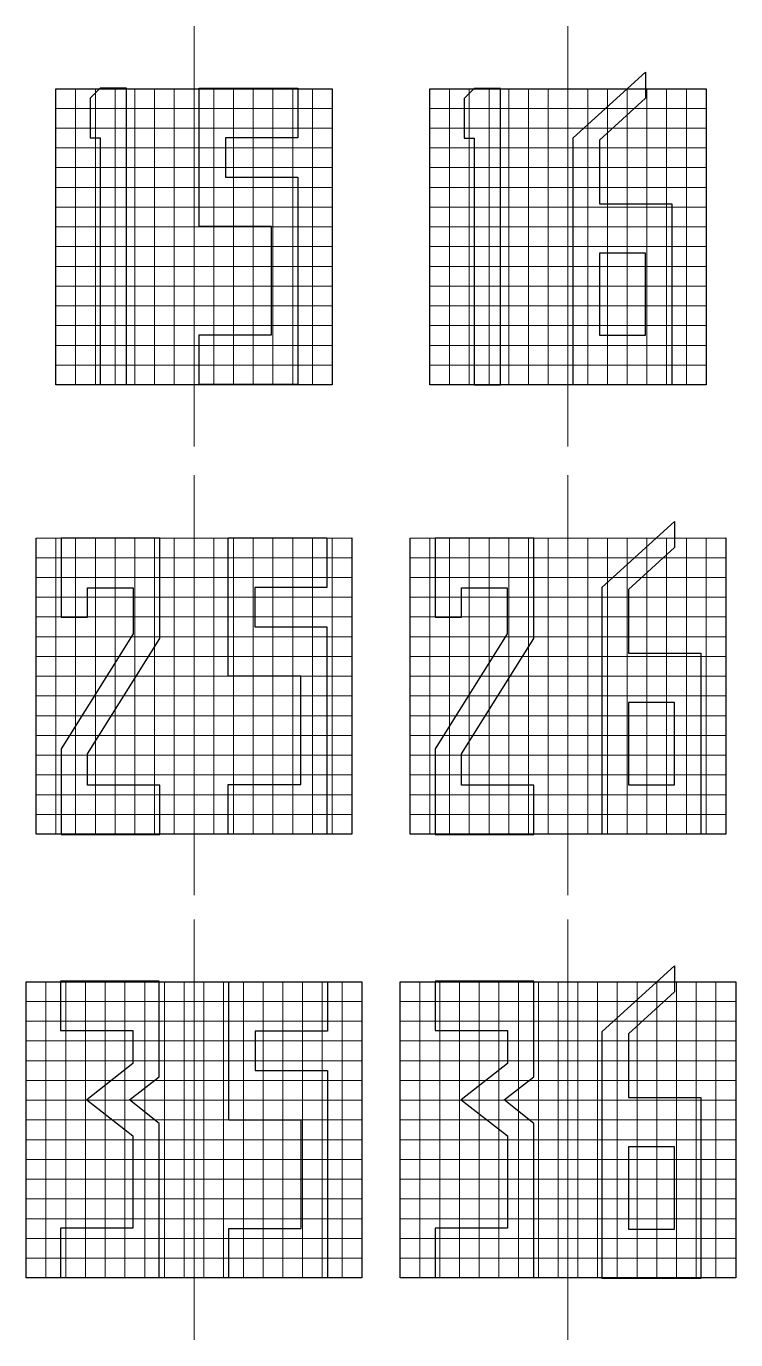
# Model space of a CAD drawing. Header units: millimetres. Extents: x -187 to 68, y -53 to 125.
# Drawn here: x -58.9 to -9.7, y -52.7 to 38.4 of the extents above; entities that cross this region are included whole.
import ezdxf
from ezdxf.lldxf.tags import DXFTag

# ---------------------------------------------------------------- set-up
doc = ezdxf.new("R2010")
doc.units = ezdxf.units.MM
doc.header["$MEASUREMENT"] = 0
doc.layers.add('ESQUEMA', color=7, linetype='Continuous')
tags = doc.linetypes.add('New Line15', pattern=[0.8, 0.5, -0.1, 0.1, -0.1]).pattern_tags.tags
tags[10:11] = [DXFTag(74, 4), DXFTag(75, 0), DXFTag(340, '0'), DXFTag(46, 1.0), DXFTag(50, 0.0), DXFTag(44, 0.0), DXFTag(45, 0.0)]
tags[8:9] = [DXFTag(74, 4), DXFTag(75, 0), DXFTag(340, '0'), DXFTag(46, 1.0), DXFTag(50, 0.0), DXFTag(44, 0.0), DXFTag(45, 0.0)]
tags[6:7] = [DXFTag(74, 4), DXFTag(75, 0), DXFTag(340, '0'), DXFTag(46, 1.0), DXFTag(50, 0.0), DXFTag(44, 0.0), DXFTag(45, 0.0)]
tags[4:5] = [DXFTag(74, 4), DXFTag(75, 0), DXFTag(340, '0'), DXFTag(46, 1.0), DXFTag(50, 0.0), DXFTag(44, 0.0), DXFTag(45, 0.0)]
tags = doc.linetypes.add('New Line16', pattern=[0.8, 0.5, -0.1, 0.1, -0.1]).pattern_tags.tags
tags[10:11] = [DXFTag(74, 4), DXFTag(75, 0), DXFTag(340, '0'), DXFTag(46, 1.0), DXFTag(50, 0.0), DXFTag(44, 0.0), DXFTag(45, 0.0)]
tags[8:9] = [DXFTag(74, 4), DXFTag(75, 0), DXFTag(340, '0'), DXFTag(46, 1.0), DXFTag(50, 0.0), DXFTag(44, 0.0), DXFTag(45, 0.0)]
tags[6:7] = [DXFTag(74, 4), DXFTag(75, 0), DXFTag(340, '0'), DXFTag(46, 1.0), DXFTag(50, 0.0), DXFTag(44, 0.0), DXFTag(45, 0.0)]
tags[4:5] = [DXFTag(74, 4), DXFTag(75, 0), DXFTag(340, '0'), DXFTag(46, 1.0), DXFTag(50, 0.0), DXFTag(44, 0.0), DXFTag(45, 0.0)]
tags = doc.linetypes.add('New Line25', pattern=[0.8, 0.5, -0.1, 0.1, -0.1]).pattern_tags.tags
tags[10:11] = [DXFTag(74, 4), DXFTag(75, 0), DXFTag(340, '0'), DXFTag(46, 1.0), DXFTag(50, 0.0), DXFTag(44, 0.0), DXFTag(45, 0.0)]
tags[8:9] = [DXFTag(74, 4), DXFTag(75, 0), DXFTag(340, '0'), DXFTag(46, 1.0), DXFTag(50, 0.0), DXFTag(44, 0.0), DXFTag(45, 0.0)]
tags[6:7] = [DXFTag(74, 4), DXFTag(75, 0), DXFTag(340, '0'), DXFTag(46, 1.0), DXFTag(50, 0.0), DXFTag(44, 0.0), DXFTag(45, 0.0)]
tags[4:5] = [DXFTag(74, 4), DXFTag(75, 0), DXFTag(340, '0'), DXFTag(46, 1.0), DXFTag(50, 0.0), DXFTag(44, 0.0), DXFTag(45, 0.0)]
tags = doc.linetypes.add('New Line26', pattern=[0.8, 0.5, -0.1, 0.1, -0.1]).pattern_tags.tags
tags[10:11] = [DXFTag(74, 4), DXFTag(75, 0), DXFTag(340, '0'), DXFTag(46, 1.0), DXFTag(50, 0.0), DXFTag(44, 0.0), DXFTag(45, 0.0)]
tags[8:9] = [DXFTag(74, 4), DXFTag(75, 0), DXFTag(340, '0'), DXFTag(46, 1.0), DXFTag(50, 0.0), DXFTag(44, 0.0), DXFTag(45, 0.0)]
tags[6:7] = [DXFTag(74, 4), DXFTag(75, 0), DXFTag(340, '0'), DXFTag(46, 1.0), DXFTag(50, 0.0), DXFTag(44, 0.0), DXFTag(45, 0.0)]
tags[4:5] = [DXFTag(74, 4), DXFTag(75, 0), DXFTag(340, '0'), DXFTag(46, 1.0), DXFTag(50, 0.0), DXFTag(44, 0.0), DXFTag(45, 0.0)]
tags = doc.linetypes.add('New Line34', pattern=[0.8, 0.5, -0.1, 0.1, -0.1]).pattern_tags.tags
tags[10:11] = [DXFTag(74, 4), DXFTag(75, 0), DXFTag(340, '0'), DXFTag(46, 1.0), DXFTag(50, 0.0), DXFTag(44, 0.0), DXFTag(45, 0.0)]
tags[8:9] = [DXFTag(74, 4), DXFTag(75, 0), DXFTag(340, '0'), DXFTag(46, 1.0), DXFTag(50, 0.0), DXFTag(44, 0.0), DXFTag(45, 0.0)]
tags[6:7] = [DXFTag(74, 4), DXFTag(75, 0), DXFTag(340, '0'), DXFTag(46, 1.0), DXFTag(50, 0.0), DXFTag(44, 0.0), DXFTag(45, 0.0)]
tags[4:5] = [DXFTag(74, 4), DXFTag(75, 0), DXFTag(340, '0'), DXFTag(46, 1.0), DXFTag(50, 0.0), DXFTag(44, 0.0), DXFTag(45, 0.0)]
tags = doc.linetypes.add('New Line35', pattern=[0.8, 0.5, -0.1, 0.1, -0.1]).pattern_tags.tags
tags[10:11] = [DXFTag(74, 4), DXFTag(75, 0), DXFTag(340, '0'), DXFTag(46, 1.0), DXFTag(50, 0.0), DXFTag(44, 0.0), DXFTag(45, 0.0)]
tags[8:9] = [DXFTag(74, 4), DXFTag(75, 0), DXFTag(340, '0'), DXFTag(46, 1.0), DXFTag(50, 0.0), DXFTag(44, 0.0), DXFTag(45, 0.0)]
tags[6:7] = [DXFTag(74, 4), DXFTag(75, 0), DXFTag(340, '0'), DXFTag(46, 1.0), DXFTag(50, 0.0), DXFTag(44, 0.0), DXFTag(45, 0.0)]
tags[4:5] = [DXFTag(74, 4), DXFTag(75, 0), DXFTag(340, '0'), DXFTag(46, 1.0), DXFTag(50, 0.0), DXFTag(44, 0.0), DXFTag(45, 0.0)]

msp = doc.modelspace()

# ---------------------------------------------------------------- linework, layer by layer
at = {"layer": 'ESQUEMA', "color": 250, "linetype": 'New Line15', "lineweight": 15}
msp.add_open_spline([(-47.3068, 38.3657), (-47.3068, 38.3657), (-47.3068, 9.2351), (-47.3068, 9.2351)], degree=3, dxfattribs=at)
at = {"layer": 'ESQUEMA', "color": 250, "linetype": 'New Line16', "lineweight": 15}
msp.add_open_spline([(-21.3666, 38.3657), (-21.3666, 38.3657), (-21.3666, 9.2351), (-21.3666, 9.2351)], degree=3, dxfattribs=at)
at = {"layer": 'ESQUEMA', "color": 250}
for points, knots in [([(-14.1694, 26.0639), (-14.1694, 26.0639), (-19.1891, 26.0643), (-19.1891, 26.0643), (-19.1891, 26.0643), (-19.1891, 26.0643), (-19.1891, 30.4694), (-19.1891, 30.4694), (-19.1891, 30.4694), (-19.1891, 30.4694), (-15.9954, 33.3802), (-15.9954, 33.3802), (-15.9954, 33.3802), (-15.9954, 33.3802), (-15.9954, 35.1938), (-15.9954, 35.1938), (-15.9954, 35.1938), (-15.9954, 35.1938), (-21.0154, 30.6289), (-21.0154, 30.6289), (-21.0154, 30.6289), (-21.0154, 30.6289), (-21.0154, 13.5128), (-21.0154, 13.5128), (-21.0154, 13.5128), (-21.0154, 13.5128), (-14.1687, 13.5128), (-14.1687, 13.5128), (-14.1687, 13.5128), (-14.1687, 13.5128), (-14.1694, 26.0639), (-14.1694, 26.0639)], [0, 0, 0, 0, 0.1111111, 0.1111111, 0.1111111, 0.1111111, 0.2222222, 0.2222222, 0.2222222, 0.2222222, 0.3333333, 0.3333333, 0.3333333, 0.3333333, 0.4444444, 0.4444444, 0.4444444, 0.4444444, 0.5555556, 0.5555556, 0.5555556, 0.5555556, 0.6666667, 0.6666667, 0.6666667, 0.6666667, 0.7777778, 0.7777778, 0.7777778, 0.7777778, 1, 1, 1, 1]), ([(-54.5053, 33.3882), (-54.5053, 33.3882), (-53.8202, 34.0729), (-53.8202, 34.0729), (-53.8202, 34.0729), (-53.8202, 34.0729), (-51.9946, 34.0719), (-51.9946, 34.0719), (-51.9946, 34.0719), (-51.9946, 34.0719), (-51.9946, 13.5325), (-51.9946, 13.5325), (-51.9946, 13.5325), (-51.9946, 13.5325), (-53.8202, 13.5325), (-53.8202, 13.5325), (-53.8202, 13.5325), (-53.8202, 13.5325), (-53.8202, 30.6358), (-53.8202, 30.6358), (-53.8202, 30.6358), (-53.8202, 30.6358), (-54.5053, 30.6358), (-54.5053, 30.6358), (-54.5053, 30.6358), (-54.5053, 30.6358), (-54.5053, 33.3882), (-54.5053, 33.3882)], [0, 0, 0, 0, 0.125, 0.125, 0.125, 0.125, 0.25, 0.25, 0.25, 0.25, 0.375, 0.375, 0.375, 0.375, 0.5, 0.5, 0.5, 0.5, 0.625, 0.625, 0.625, 0.625, 0.75, 0.75, 0.75, 0.75, 1, 1, 1, 1]), ([(-40.1083, 34.0731), (-40.1083, 34.0731), (-46.9554, 34.0731), (-46.9554, 34.0731), (-46.9554, 34.0731), (-46.9554, 34.0731), (-46.9554, 24.4814), (-46.9554, 24.4814), (-46.9554, 24.4814), (-46.9554, 24.4814), (-41.935, 24.4814), (-41.935, 24.4814), (-41.935, 24.4814), (-41.935, 24.4814), (-41.935, 16.9598), (-41.935, 16.9598), (-41.935, 16.9598), (-41.935, 16.9598), (-46.9554, 16.9598), (-46.9554, 16.9598), (-46.9554, 16.9598), (-46.9554, 16.9598), (-46.9554, 13.5333), (-46.9554, 13.5333), (-46.9554, 13.5333), (-46.9554, 13.5333), (-40.109, 13.5333), (-40.109, 13.5333), (-40.109, 13.5333), (-40.109, 13.5333), (-40.109, 27.9108), (-40.109, 27.9108), (-40.109, 27.9108), (-40.109, 27.9108), (-45.1252, 27.9108), (-45.1252, 27.9108), (-45.1252, 27.9108), (-45.1252, 27.9108), (-45.1252, 30.6402), (-45.1252, 30.6402), (-45.1252, 30.6402), (-45.1252, 30.6402), (-40.1083, 30.6402), (-40.1083, 30.6402), (-40.1083, 30.6402), (-40.1083, 30.6402), (-40.1083, 34.0731), (-40.1083, 34.0731)], [0, 0, 0, 0, 0.0769231, 0.0769231, 0.0769231, 0.0769231, 0.1538462, 0.1538462, 0.1538462, 0.1538462, 0.2307692, 0.2307692, 0.2307692, 0.2307692, 0.3076923, 0.3076923, 0.3076923, 0.3076923, 0.3846154, 0.3846154, 0.3846154, 0.3846154, 0.4615385, 0.4615385, 0.4615385, 0.4615385, 0.5384615, 0.5384615, 0.5384615, 0.5384615, 0.6153846, 0.6153846, 0.6153846, 0.6153846, 0.6923077, 0.6923077, 0.6923077, 0.6923077, 0.7692308, 0.7692308, 0.7692308, 0.7692308, 0.8461538, 0.8461538, 0.8461538, 0.8461538, 1, 1, 1, 1]), ([(-28.5638, 33.3651), (-28.5638, 33.3651), (-27.8798, 34.0495), (-27.8798, 34.0495), (-27.8798, 34.0495), (-27.8798, 34.0495), (-26.0538, 34.0488), (-26.0538, 34.0488), (-26.0538, 34.0488), (-26.0538, 34.0488), (-26.0538, 13.5094), (-26.0538, 13.5094), (-26.0538, 13.5094), (-26.0538, 13.5094), (-27.8798, 13.509), (-27.8798, 13.509), (-27.8798, 13.509), (-27.8798, 13.509), (-27.8798, 30.6124), (-27.8798, 30.6124), (-27.8798, 30.6124), (-27.8798, 30.6124), (-28.5638, 30.6124), (-28.5638, 30.6124), (-28.5638, 30.6124), (-28.5638, 30.6124), (-28.5638, 33.3651), (-28.5638, 33.3651)], [0, 0, 0, 0, 0.125, 0.125, 0.125, 0.125, 0.25, 0.25, 0.25, 0.25, 0.375, 0.375, 0.375, 0.375, 0.5, 0.5, 0.5, 0.5, 0.625, 0.625, 0.625, 0.625, 0.75, 0.75, 0.75, 0.75, 1, 1, 1, 1]), ([(-15.9954, 16.9358), (-15.9954, 16.9358), (-19.1898, 16.9358), (-19.1898, 16.9358), (-19.1898, 16.9358), (-19.1898, 16.9358), (-19.1898, 22.642), (-19.1898, 22.642), (-19.1898, 22.642), (-19.1898, 22.642), (-15.9954, 22.6427), (-15.9954, 22.6427), (-15.9954, 22.6427), (-15.9954, 22.6427), (-15.9954, 16.9358), (-15.9954, 16.9358)], [0, 0, 0, 0, 0.2, 0.2, 0.2, 0.2, 0.4, 0.4, 0.4, 0.4, 0.6, 0.6, 0.6, 0.6, 1, 1, 1, 1]), ([(-12.1437, -5.1001), (-12.1437, -5.1001), (-17.1633, -5.0994), (-17.1633, -5.0994), (-17.1633, -5.0994), (-17.1633, -5.0994), (-17.1633, -0.6946), (-17.1633, -0.6946), (-17.1633, -0.6946), (-17.1633, -0.6946), (-13.9693, 2.2158), (-13.9693, 2.2158), (-13.9693, 2.2158), (-13.9693, 2.2158), (-13.9693, 4.0298), (-13.9693, 4.0298), (-13.9693, 4.0298), (-13.9693, 4.0298), (-18.9893, -0.5351), (-18.9893, -0.5351), (-18.9893, -0.5351), (-18.9893, -0.5351), (-18.9893, -17.6515), (-18.9893, -17.6515), (-18.9893, -17.6515), (-18.9893, -17.6515), (-12.143, -17.6515), (-12.143, -17.6515), (-12.143, -17.6515), (-12.143, -17.6515), (-12.1437, -5.1001), (-12.1437, -5.1001)], [0, 0, 0, 0, 0.1111111, 0.1111111, 0.1111111, 0.1111111, 0.2222222, 0.2222222, 0.2222222, 0.2222222, 0.3333333, 0.3333333, 0.3333333, 0.3333333, 0.4444444, 0.4444444, 0.4444444, 0.4444444, 0.5555556, 0.5555556, 0.5555556, 0.5555556, 0.6666667, 0.6666667, 0.6666667, 0.6666667, 0.7777778, 0.7777778, 0.7777778, 0.7777778, 1, 1, 1, 1]), ([(-56.5307, -2.6113), (-56.5307, -2.6113), (-56.5314, 2.8631), (-56.5314, 2.8631), (-56.5314, 2.8631), (-56.5314, 2.8631), (-49.6843, 2.8631), (-49.6843, 2.8631), (-49.6843, 2.8631), (-49.6843, 2.8631), (-49.6847, -4.0905), (-49.6847, -4.0905), (-49.6847, -4.0905), (-49.6847, -4.0905), (-54.7026, -12.0816), (-54.7026, -12.0816), (-54.7026, -12.0816), (-54.7026, -12.0816), (-54.7026, -14.2562), (-54.7026, -14.2562), (-54.7026, -14.2562), (-54.7026, -14.2562), (-49.6843, -14.2562), (-49.6843, -14.2562), (-49.6843, -14.2562), (-49.6843, -14.2562), (-49.6843, -17.6767), (-49.6843, -17.6767), (-49.6843, -17.6767), (-49.6843, -17.6767), (-56.5314, -17.6767), (-56.5314, -17.6767), (-56.5314, -17.6767), (-56.5314, -17.6767), (-56.53, -11.743), (-56.53, -11.743), (-56.53, -11.743), (-56.53, -11.743), (-51.5184, -3.7522), (-51.5184, -3.7522), (-51.5184, -3.7522), (-51.5184, -3.7522), (-51.5198, -0.562), (-51.5198, -0.562), (-51.5198, -0.562), (-51.5198, -0.562), (-54.6948, -0.562), (-54.6948, -0.562), (-54.6948, -0.562), (-54.6948, -0.562), (-54.6948, -2.6113), (-54.6948, -2.6113), (-54.6948, -2.6113), (-54.6948, -2.6113), (-56.5307, -2.6113), (-56.5307, -2.6113)], [0, 0, 0, 0, 0.0666667, 0.0666667, 0.0666667, 0.0666667, 0.1333333, 0.1333333, 0.1333333, 0.1333333, 0.2, 0.2, 0.2, 0.2, 0.2666667, 0.2666667, 0.2666667, 0.2666667, 0.3333333, 0.3333333, 0.3333333, 0.3333333, 0.4, 0.4, 0.4, 0.4, 0.4666667, 0.4666667, 0.4666667, 0.4666667, 0.5333333, 0.5333333, 0.5333333, 0.5333333, 0.6, 0.6, 0.6, 0.6, 0.6666667, 0.6666667, 0.6666667, 0.6666667, 0.7333333, 0.7333333, 0.7333333, 0.7333333, 0.8, 0.8, 0.8, 0.8, 0.8666667, 0.8666667, 0.8666667, 0.8666667, 1, 1, 1, 1]), ([(-38.0833, 2.8929), (-38.0833, 2.8929), (-44.9296, 2.8929), (-44.9296, 2.8929), (-44.9296, 2.8929), (-44.9296, 2.8929), (-44.9296, -6.6988), (-44.9296, -6.6988), (-44.9296, -6.6988), (-44.9296, -6.6988), (-39.9096, -6.6988), (-39.9096, -6.6988), (-39.9096, -6.6988), (-39.9096, -6.6988), (-39.9096, -14.22), (-39.9096, -14.22), (-39.9096, -14.22), (-39.9096, -14.22), (-44.9303, -14.22), (-44.9303, -14.22), (-44.9303, -14.22), (-44.9303, -14.22), (-44.9303, -17.6472), (-44.9303, -17.6472), (-44.9303, -17.6472), (-44.9303, -17.6472), (-38.0833, -17.6472), (-38.0833, -17.6472), (-38.0833, -17.6472), (-38.0833, -17.6472), (-38.0833, -3.2691), (-38.0833, -3.2691), (-38.0833, -3.2691), (-38.0833, -3.2691), (-43.1001, -3.2691), (-43.1001, -3.2691), (-43.1001, -3.2691), (-43.1001, -3.2691), (-43.1001, -0.5396), (-43.1001, -0.5396), (-43.1001, -0.5396), (-43.1001, -0.5396), (-38.0833, -0.5396), (-38.0833, -0.5396), (-38.0833, -0.5396), (-38.0833, -0.5396), (-38.0833, 2.8929), (-38.0833, 2.8929)], [0, 0, 0, 0, 0.0769231, 0.0769231, 0.0769231, 0.0769231, 0.1538462, 0.1538462, 0.1538462, 0.1538462, 0.2307692, 0.2307692, 0.2307692, 0.2307692, 0.3076923, 0.3076923, 0.3076923, 0.3076923, 0.3846154, 0.3846154, 0.3846154, 0.3846154, 0.4615385, 0.4615385, 0.4615385, 0.4615385, 0.5384615, 0.5384615, 0.5384615, 0.5384615, 0.6153846, 0.6153846, 0.6153846, 0.6153846, 0.6923077, 0.6923077, 0.6923077, 0.6923077, 0.7692308, 0.7692308, 0.7692308, 0.7692308, 0.8461538, 0.8461538, 0.8461538, 0.8461538, 1, 1, 1, 1]), ([(-30.5905, -2.6113), (-30.5905, -2.6113), (-30.5905, 2.8631), (-30.5905, 2.8631), (-30.5905, 2.8631), (-30.5905, 2.8631), (-23.7442, 2.8631), (-23.7442, 2.8631), (-23.7442, 2.8631), (-23.7442, 2.8631), (-23.7442, -4.0905), (-23.7442, -4.0905), (-23.7442, -4.0905), (-23.7442, -4.0905), (-28.7621, -12.0816), (-28.7621, -12.0816), (-28.7621, -12.0816), (-28.7621, -12.0816), (-28.7621, -14.2562), (-28.7621, -14.2562), (-28.7621, -14.2562), (-28.7621, -14.2562), (-23.7442, -14.2562), (-23.7442, -14.2562), (-23.7442, -14.2562), (-23.7442, -14.2562), (-23.7442, -17.6767), (-23.7442, -17.6767), (-23.7442, -17.6767), (-23.7442, -17.6767), (-30.5905, -17.6767), (-30.5905, -17.6767), (-30.5905, -17.6767), (-30.5905, -17.6767), (-30.5898, -11.743), (-30.5898, -11.743), (-30.5898, -11.743), (-30.5898, -11.743), (-25.5779, -3.7522), (-25.5779, -3.7522), (-25.5779, -3.7522), (-25.5779, -3.7522), (-25.5793, -0.562), (-25.5793, -0.562), (-25.5793, -0.562), (-25.5793, -0.562), (-28.7547, -0.562), (-28.7547, -0.562), (-28.7547, -0.562), (-28.7547, -0.562), (-28.7547, -2.6113), (-28.7547, -2.6113), (-28.7547, -2.6113), (-28.7547, -2.6113), (-30.5905, -2.6113), (-30.5905, -2.6113)], [0, 0, 0, 0, 0.0666667, 0.0666667, 0.0666667, 0.0666667, 0.1333333, 0.1333333, 0.1333333, 0.1333333, 0.2, 0.2, 0.2, 0.2, 0.2666667, 0.2666667, 0.2666667, 0.2666667, 0.3333333, 0.3333333, 0.3333333, 0.3333333, 0.4, 0.4, 0.4, 0.4, 0.4666667, 0.4666667, 0.4666667, 0.4666667, 0.5333333, 0.5333333, 0.5333333, 0.5333333, 0.6, 0.6, 0.6, 0.6, 0.6666667, 0.6666667, 0.6666667, 0.6666667, 0.7333333, 0.7333333, 0.7333333, 0.7333333, 0.8, 0.8, 0.8, 0.8, 0.8666667, 0.8666667, 0.8666667, 0.8666667, 1, 1, 1, 1]), ([(-13.9693, -14.2282), (-13.9693, -14.2282), (-17.1633, -14.2282), (-17.1633, -14.2282), (-17.1633, -14.2282), (-17.1633, -14.2282), (-17.1641, -8.5224), (-17.1641, -8.5224), (-17.1641, -8.5224), (-17.1641, -8.5224), (-13.9686, -8.5213), (-13.9686, -8.5213), (-13.9686, -8.5213), (-13.9686, -8.5213), (-13.9693, -14.2282), (-13.9693, -14.2282)], [0, 0, 0, 0, 0.2, 0.2, 0.2, 0.2, 0.4, 0.4, 0.4, 0.4, 0.6, 0.6, 0.6, 0.6, 1, 1, 1, 1]), ([(-12.1433, -35.9109), (-12.1433, -35.9109), (-17.163, -35.9106), (-17.163, -35.9106), (-17.163, -35.9106), (-17.163, -35.9106), (-17.163, -31.5055), (-17.163, -31.5055), (-17.163, -31.5055), (-17.163, -31.5055), (-13.9693, -28.5947), (-13.9693, -28.5947), (-13.9693, -28.5947), (-13.9693, -28.5947), (-13.9693, -26.7814), (-13.9693, -26.7814), (-13.9693, -26.7814), (-13.9693, -26.7814), (-18.9893, -31.3463), (-18.9893, -31.3463), (-18.9893, -31.3463), (-18.9893, -31.3463), (-18.9893, -48.4628), (-18.9893, -48.4628), (-18.9893, -48.4628), (-18.9893, -48.4628), (-12.1426, -48.4628), (-12.1426, -48.4628), (-12.1426, -48.4628), (-12.1426, -48.4628), (-12.1433, -35.9109), (-12.1433, -35.9109)], [0, 0, 0, 0, 0.1111111, 0.1111111, 0.1111111, 0.1111111, 0.2222222, 0.2222222, 0.2222222, 0.2222222, 0.3333333, 0.3333333, 0.3333333, 0.3333333, 0.4444444, 0.4444444, 0.4444444, 0.4444444, 0.5555556, 0.5555556, 0.5555556, 0.5555556, 0.6666667, 0.6666667, 0.6666667, 0.6666667, 0.7777778, 0.7777778, 0.7777778, 0.7777778, 1, 1, 1, 1]), ([(-56.5679, -27.8505), (-56.5679, -27.8505), (-49.7216, -27.8505), (-49.7216, -27.8505), (-49.7216, -27.8505), (-49.7216, -27.8505), (-49.7216, -34.4679), (-49.7216, -34.4679), (-49.7216, -34.4679), (-49.7216, -34.4679), (-51.78, -36.0702), (-51.78, -36.0702), (-51.78, -36.0702), (-51.78, -36.0702), (-49.7216, -37.7039), (-49.7216, -37.7039), (-49.7216, -37.7039), (-49.7216, -37.7039), (-49.7216, -48.3899), (-49.7216, -48.3899), (-49.7216, -48.3899), (-49.7216, -48.3899), (-56.5679, -48.3899), (-56.5679, -48.3899), (-56.5679, -48.3899), (-56.5679, -48.3899), (-56.5679, -44.9683), (-56.5679, -44.9683), (-56.5679, -44.9683), (-56.5679, -44.9683), (-51.5475, -44.9683), (-51.5475, -44.9683), (-51.5475, -44.9683), (-51.5475, -44.9683), (-51.5475, -38.5802), (-51.5475, -38.5802), (-51.5475, -38.5802), (-51.5475, -38.5802), (-54.743, -36.0702), (-54.743, -36.0702), (-54.743, -36.0702), (-54.743, -36.0702), (-51.5483, -33.5595), (-51.5483, -33.5595), (-51.5483, -33.5595), (-51.5483, -33.5595), (-51.5483, -31.2773), (-51.5483, -31.2773), (-51.5483, -31.2773), (-51.5483, -31.2773), (-56.5679, -31.2773), (-56.5679, -31.2773), (-56.5679, -31.2773), (-56.5679, -31.2773), (-56.5679, -27.8505), (-56.5679, -27.8505)], [0, 0, 0, 0, 0.0666667, 0.0666667, 0.0666667, 0.0666667, 0.1333333, 0.1333333, 0.1333333, 0.1333333, 0.2, 0.2, 0.2, 0.2, 0.2666667, 0.2666667, 0.2666667, 0.2666667, 0.3333333, 0.3333333, 0.3333333, 0.3333333, 0.4, 0.4, 0.4, 0.4, 0.4666667, 0.4666667, 0.4666667, 0.4666667, 0.5333333, 0.5333333, 0.5333333, 0.5333333, 0.6, 0.6, 0.6, 0.6, 0.6666667, 0.6666667, 0.6666667, 0.6666667, 0.7333333, 0.7333333, 0.7333333, 0.7333333, 0.8, 0.8, 0.8, 0.8, 0.8666667, 0.8666667, 0.8666667, 0.8666667, 1, 1, 1, 1]), ([(-38.045, -27.8808), (-38.045, -27.8808), (-44.8921, -27.8808), (-44.8921, -27.8808), (-44.8921, -27.8808), (-44.8921, -27.8808), (-44.8921, -37.4724), (-44.8921, -37.4724), (-44.8921, -37.4724), (-44.8921, -37.4724), (-39.8713, -37.4724), (-39.8713, -37.4724), (-39.8713, -37.4724), (-39.8713, -37.4724), (-39.8713, -44.994), (-39.8713, -44.994), (-39.8713, -44.994), (-39.8713, -44.994), (-44.8928, -44.994), (-44.8928, -44.994), (-44.8928, -44.994), (-44.8928, -44.994), (-44.8928, -48.4205), (-44.8928, -48.4205), (-44.8928, -48.4205), (-44.8928, -48.4205), (-38.0457, -48.4205), (-38.0457, -48.4205), (-38.0457, -48.4205), (-38.0457, -48.4205), (-38.0457, -34.0427), (-38.0457, -34.0427), (-38.0457, -34.0427), (-38.0457, -34.0427), (-43.0619, -34.0427), (-43.0619, -34.0427), (-43.0619, -34.0427), (-43.0619, -34.0427), (-43.0619, -31.3136), (-43.0619, -31.3136), (-43.0619, -31.3136), (-43.0619, -31.3136), (-38.045, -31.3136), (-38.045, -31.3136), (-38.045, -31.3136), (-38.045, -31.3136), (-38.045, -27.8808), (-38.045, -27.8808)], [0, 0, 0, 0, 0.0769231, 0.0769231, 0.0769231, 0.0769231, 0.1538462, 0.1538462, 0.1538462, 0.1538462, 0.2307692, 0.2307692, 0.2307692, 0.2307692, 0.3076923, 0.3076923, 0.3076923, 0.3076923, 0.3846154, 0.3846154, 0.3846154, 0.3846154, 0.4615385, 0.4615385, 0.4615385, 0.4615385, 0.5384615, 0.5384615, 0.5384615, 0.5384615, 0.6153846, 0.6153846, 0.6153846, 0.6153846, 0.6923077, 0.6923077, 0.6923077, 0.6923077, 0.7692308, 0.7692308, 0.7692308, 0.7692308, 0.8461538, 0.8461538, 0.8461538, 0.8461538, 1, 1, 1, 1]), ([(-30.5905, -27.8505), (-30.5905, -27.8505), (-23.7438, -27.8505), (-23.7438, -27.8505), (-23.7438, -27.8505), (-23.7438, -27.8505), (-23.7438, -34.4679), (-23.7438, -34.4679), (-23.7438, -34.4679), (-23.7438, -34.4679), (-25.8023, -36.0702), (-25.8023, -36.0702), (-25.8023, -36.0702), (-25.8023, -36.0702), (-23.7438, -37.7039), (-23.7438, -37.7039), (-23.7438, -37.7039), (-23.7438, -37.7039), (-23.7438, -48.3899), (-23.7438, -48.3899), (-23.7438, -48.3899), (-23.7438, -48.3899), (-30.5905, -48.3899), (-30.5905, -48.3899), (-30.5905, -48.3899), (-30.5905, -48.3899), (-30.5905, -44.9683), (-30.5905, -44.9683), (-30.5905, -44.9683), (-30.5905, -44.9683), (-25.5698, -44.9683), (-25.5698, -44.9683), (-25.5698, -44.9683), (-25.5698, -44.9683), (-25.5698, -38.5802), (-25.5698, -38.5802), (-25.5698, -38.5802), (-25.5698, -38.5802), (-28.7653, -36.0702), (-28.7653, -36.0702), (-28.7653, -36.0702), (-28.7653, -36.0702), (-25.5705, -33.5595), (-25.5705, -33.5595), (-25.5705, -33.5595), (-25.5705, -33.5595), (-25.5705, -31.2773), (-25.5705, -31.2773), (-25.5705, -31.2773), (-25.5705, -31.2773), (-30.5905, -31.2773), (-30.5905, -31.2773), (-30.5905, -31.2773), (-30.5905, -31.2773), (-30.5905, -27.8505), (-30.5905, -27.8505)], [0, 0, 0, 0, 0.0666667, 0.0666667, 0.0666667, 0.0666667, 0.1333333, 0.1333333, 0.1333333, 0.1333333, 0.2, 0.2, 0.2, 0.2, 0.2666667, 0.2666667, 0.2666667, 0.2666667, 0.3333333, 0.3333333, 0.3333333, 0.3333333, 0.4, 0.4, 0.4, 0.4, 0.4666667, 0.4666667, 0.4666667, 0.4666667, 0.5333333, 0.5333333, 0.5333333, 0.5333333, 0.6, 0.6, 0.6, 0.6, 0.6666667, 0.6666667, 0.6666667, 0.6666667, 0.7333333, 0.7333333, 0.7333333, 0.7333333, 0.8, 0.8, 0.8, 0.8, 0.8666667, 0.8666667, 0.8666667, 0.8666667, 1, 1, 1, 1]), ([(-13.9693, -45.0391), (-13.9693, -45.0391), (-17.163, -45.0391), (-17.163, -45.0391), (-17.163, -45.0391), (-17.163, -45.0391), (-17.1637, -39.3332), (-17.1637, -39.3332), (-17.1637, -39.3332), (-17.1637, -39.3332), (-13.9686, -39.3318), (-13.9686, -39.3318), (-13.9686, -39.3318), (-13.9686, -39.3318), (-13.9693, -45.0391), (-13.9693, -45.0391)], [0, 0, 0, 0, 0.2, 0.2, 0.2, 0.2, 0.4, 0.4, 0.4, 0.4, 0.6, 0.6, 0.6, 0.6, 1, 1, 1, 1])]:
    msp.add_open_spline(points, degree=3, knots=knots, dxfattribs=at)
at = {"layer": 'ESQUEMA', "color": 154, "lineweight": 30}
for points in [[(-37.7236, 13.501), (-37.7236, 13.501), (-37.7236, 34.039), (-37.7236, 34.039), (-37.7236, 34.039), (-37.7236, 34.039), (-56.89, 34.0387), (-56.89, 34.0387), (-56.89, 34.0387), (-56.89, 34.0387), (-56.89, 13.5014), (-56.89, 13.5014), (-56.89, 13.5014), (-56.89, 13.5014), (-37.7236, 13.501), (-37.7236, 13.501)], [(-11.7837, 13.501), (-11.7837, 13.501), (-11.7837, 34.039), (-11.7837, 34.039), (-11.7837, 34.039), (-11.7837, 34.039), (-30.9498, 34.0387), (-30.9498, 34.0387), (-30.9498, 34.0387), (-30.9498, 34.0387), (-30.9498, 13.5014), (-30.9498, 13.5014), (-30.9498, 13.5014), (-30.9498, 13.5014), (-11.7837, 13.501), (-11.7837, 13.501)], [(-36.3538, -17.655), (-36.3538, -17.655), (-36.3538, 2.8833), (-36.3538, 2.8833), (-36.3538, 2.8833), (-36.3538, 2.8833), (-58.2599, 2.8823), (-58.2599, 2.8823), (-58.2599, 2.8823), (-58.2599, 2.8823), (-58.2599, -17.655), (-58.2599, -17.655), (-58.2599, -17.655), (-58.2599, -17.655), (-36.3538, -17.655), (-36.3538, -17.655)], [(-10.4136, -17.655), (-10.4136, -17.655), (-10.4136, 2.8833), (-10.4136, 2.8833), (-10.4136, 2.8833), (-10.4136, 2.8833), (-32.3201, 2.8823), (-32.3201, 2.8823), (-32.3201, 2.8823), (-32.3201, 2.8823), (-32.3201, -17.655), (-32.3201, -17.655), (-32.3201, -17.655), (-32.3201, -17.655), (-10.4136, -17.655), (-10.4136, -17.655)], [(-35.6686, -48.4215), (-35.6686, -48.4215), (-35.6686, -27.8838), (-35.6686, -27.8838), (-35.6686, -27.8838), (-35.6686, -27.8838), (-58.9452, -27.8845), (-58.9452, -27.8845), (-58.9452, -27.8845), (-58.9452, -27.8845), (-58.9452, -48.4215), (-58.9452, -48.4215), (-58.9452, -48.4215), (-58.9452, -48.4215), (-35.6686, -48.4215), (-35.6686, -48.4215)], [(-9.7284, -48.4215), (-9.7284, -48.4215), (-9.7284, -27.8838), (-9.7284, -27.8838), (-9.7284, -27.8838), (-9.7284, -27.8838), (-33.0047, -27.8845), (-33.0047, -27.8845), (-33.0047, -27.8845), (-33.0047, -27.8845), (-33.0047, -48.4215), (-33.0047, -48.4215), (-33.0047, -48.4215), (-33.0047, -48.4215), (-9.7284, -48.4215), (-9.7284, -48.4215)]]:
    msp.add_open_spline(points, degree=3, knots=[0, 0, 0, 0, 0.2, 0.2, 0.2, 0.2, 0.4, 0.4, 0.4, 0.4, 0.6, 0.6, 0.6, 0.6, 1, 1, 1, 1], dxfattribs=at)
at = {"layer": 'ESQUEMA', "color": 154, "lineweight": 15}
for points in [[(-56.89, 34.0386), (-56.89, 34.0386), (-56.89, 13.5013), (-56.89, 13.5013)], [(-55.5206, 34.0386), (-55.5206, 34.0386), (-55.5206, 13.5013), (-55.5206, 13.5013)], [(-54.1512, 34.0386), (-54.1512, 34.0386), (-54.1512, 13.5013), (-54.1512, 13.5013)], [(-52.7821, 34.0386), (-52.7821, 34.0386), (-52.7821, 13.5013), (-52.7821, 13.5013)], [(-51.4134, 34.039), (-51.4134, 34.039), (-51.4134, 13.5013), (-51.4134, 13.5013)], [(-50.0439, 34.039), (-50.0439, 34.039), (-50.0439, 13.5013), (-50.0439, 13.5013)], [(-48.6749, 34.039), (-48.6749, 34.039), (-48.6749, 13.5013), (-48.6749, 13.5013)], [(-47.3054, 34.039), (-47.3054, 34.039), (-47.3054, 13.5013), (-47.3054, 13.5013)], [(-45.9367, 34.039), (-45.9367, 34.039), (-45.9367, 13.5013), (-45.9367, 13.5013)], [(-44.5676, 34.039), (-44.5676, 34.039), (-44.5676, 13.5013), (-44.5676, 13.5013)], [(-43.1982, 34.039), (-43.1982, 34.039), (-43.1982, 13.5013), (-43.1982, 13.5013)], [(-41.8295, 34.039), (-41.8295, 34.039), (-41.8295, 13.5013), (-41.8295, 13.5013)], [(-40.4604, 34.039), (-40.4604, 34.039), (-40.4604, 13.5013), (-40.4604, 13.5013)], [(-39.091, 34.0393), (-39.091, 34.0393), (-39.091, 13.5013), (-39.091, 13.5013)], [(-30.9498, 34.0386), (-30.9498, 34.0386), (-30.9498, 13.5013), (-30.9498, 13.5013)], [(-29.5804, 34.0386), (-29.5804, 34.0386), (-29.5804, 13.5013), (-29.5804, 13.5013)], [(-28.2113, 34.0386), (-28.2113, 34.0386), (-28.2113, 13.5013), (-28.2113, 13.5013)], [(-26.8419, 34.0386), (-26.8419, 34.0386), (-26.8419, 13.5013), (-26.8419, 13.5013)], [(-25.4725, 34.039), (-25.4725, 34.039), (-25.4725, 13.5013), (-25.4725, 13.5013)], [(-24.1041, 34.039), (-24.1041, 34.039), (-24.1041, 13.5013), (-24.1041, 13.5013)], [(-22.7347, 34.039), (-22.7347, 34.039), (-22.7347, 13.5013), (-22.7347, 13.5013)], [(-21.3653, 34.039), (-21.3653, 34.039), (-21.3653, 13.5013), (-21.3653, 13.5013)], [(-19.9969, 34.039), (-19.9969, 34.039), (-19.9969, 13.5013), (-19.9969, 13.5013)], [(-18.6274, 34.039), (-18.6274, 34.039), (-18.6274, 13.5013), (-18.6274, 13.5013)], [(-17.258, 34.039), (-17.258, 34.039), (-17.258, 13.5013), (-17.258, 13.5013)], [(-15.8896, 34.039), (-15.8896, 34.039), (-15.8896, 13.5013), (-15.8896, 13.5013)], [(-14.5202, 34.039), (-14.5202, 34.039), (-14.5202, 13.5013), (-14.5202, 13.5013)], [(-13.1507, 34.0393), (-13.1507, 34.0393), (-13.1507, 13.5013), (-13.1507, 13.5013)], [(-56.89, 32.6696), (-56.89, 32.6696), (-37.7236, 32.6696), (-37.7236, 32.6696)], [(-30.9498, 32.6696), (-30.9498, 32.6696), (-11.7838, 32.6696), (-11.7838, 32.6696)], [(-56.89, 31.2998), (-56.89, 31.2998), (-37.7236, 31.2998), (-37.7236, 31.2998)], [(-30.9498, 31.2998), (-30.9498, 31.2998), (-11.7838, 31.2998), (-11.7838, 31.2998)], [(-56.89, 29.931), (-56.89, 29.931), (-37.7236, 29.931), (-37.7236, 29.931)], [(-30.9498, 29.931), (-30.9498, 29.931), (-11.7838, 29.931), (-11.7838, 29.931)], [(-56.89, 28.5616), (-56.89, 28.5616), (-37.7236, 28.5616), (-37.7236, 28.5616)], [(-30.9498, 28.5616), (-30.9498, 28.5616), (-11.7838, 28.5616), (-11.7838, 28.5616)], [(-56.89, 27.1922), (-56.89, 27.1922), (-37.7236, 27.1922), (-37.7236, 27.1922)], [(-30.9498, 27.1922), (-30.9498, 27.1922), (-11.7838, 27.1922), (-11.7838, 27.1922)], [(-56.89, 25.8234), (-56.89, 25.8234), (-37.7236, 25.8234), (-37.7236, 25.8234)], [(-30.9498, 25.8234), (-30.9498, 25.8234), (-11.7838, 25.8234), (-11.7838, 25.8234)], [(-56.89, 24.4544), (-56.89, 24.4544), (-37.7236, 24.4544), (-37.7236, 24.4544)], [(-30.9498, 24.4544), (-30.9498, 24.4544), (-11.7838, 24.4544), (-11.7838, 24.4544)], [(-56.89, 23.0849), (-56.89, 23.0849), (-37.7236, 23.0849), (-37.7236, 23.0849)], [(-30.9498, 23.0849), (-30.9498, 23.0849), (-11.7838, 23.0849), (-11.7838, 23.0849)], [(-56.89, 21.7159), (-56.89, 21.7159), (-37.7236, 21.7159), (-37.7236, 21.7159)], [(-30.9498, 21.7159), (-30.9498, 21.7159), (-11.7838, 21.7159), (-11.7838, 21.7159)], [(-56.89, 20.3468), (-56.89, 20.3468), (-37.7236, 20.3468), (-37.7236, 20.3468)], [(-30.9498, 20.3468), (-30.9498, 20.3468), (-11.7838, 20.3468), (-11.7838, 20.3468)], [(-56.89, 18.9777), (-56.89, 18.9777), (-37.7236, 18.9777), (-37.7236, 18.9777)], [(-30.9498, 18.9777), (-30.9498, 18.9777), (-11.7838, 18.9777), (-11.7838, 18.9777)], [(-56.89, 17.6086), (-56.89, 17.6086), (-37.7236, 17.6086), (-37.7236, 17.6086)], [(-30.9498, 17.6086), (-30.9498, 17.6086), (-11.7838, 17.6086), (-11.7838, 17.6086)], [(-56.89, 16.2392), (-56.89, 16.2392), (-37.7236, 16.2392), (-37.7236, 16.2392)], [(-30.9498, 16.2392), (-30.9498, 16.2392), (-11.7838, 16.2392), (-11.7838, 16.2392)], [(-56.89, 14.8705), (-56.89, 14.8705), (-37.7236, 14.8705), (-37.7236, 14.8705)], [(-30.9498, 14.8705), (-30.9498, 14.8705), (-11.7838, 14.8705), (-11.7838, 14.8705)], [(-58.2598, 2.8822), (-58.2598, 2.8822), (-58.2598, -17.6551), (-58.2598, -17.6551)], [(-58.2598, 2.8822), (-58.2598, 2.8822), (-36.3537, 2.8822), (-36.3537, 2.8822)], [(-56.8907, 2.8826), (-56.8907, 2.8826), (-56.8907, -17.6551), (-56.8907, -17.6551)], [(-55.5213, 2.8826), (-55.5213, 2.8826), (-55.5213, -17.6551), (-55.5213, -17.6551)], [(-54.1519, 2.8826), (-54.1519, 2.8826), (-54.1519, -17.6551), (-54.1519, -17.6551)], [(-52.7828, 2.8829), (-52.7828, 2.8829), (-52.7828, -17.6551), (-52.7828, -17.6551)], [(-51.4141, 2.8829), (-51.4141, 2.8829), (-51.4141, -17.6551), (-51.4141, -17.6551)], [(-50.0446, 2.8829), (-50.0446, 2.8829), (-50.0446, -17.6551), (-50.0446, -17.6551)], [(-48.6755, 2.8829), (-48.6755, 2.8829), (-48.6755, -17.6551), (-48.6755, -17.6551)], [(-47.3068, 2.8829), (-47.3068, 2.8829), (-47.3068, -17.6551), (-47.3068, -17.6551)], [(-45.9374, 2.8829), (-45.9374, 2.8829), (-45.9374, -17.6551), (-45.9374, -17.6551)], [(-44.5683, 2.8829), (-44.5683, 2.8829), (-44.5683, -17.6551), (-44.5683, -17.6551)], [(-43.1996, 2.8829), (-43.1996, 2.8829), (-43.1996, -17.6551), (-43.1996, -17.6551)], [(-41.8301, 2.8829), (-41.8301, 2.8829), (-41.8301, -17.6551), (-41.8301, -17.6551)], [(-40.4611, 2.8829), (-40.4611, 2.8829), (-40.4611, -17.6551), (-40.4611, -17.6551)], [(-39.0916, 2.8833), (-39.0916, 2.8833), (-39.0916, -17.6551), (-39.0916, -17.6551)], [(-37.7229, 2.8833), (-37.7229, 2.8833), (-37.7229, -17.6551), (-37.7229, -17.6551)], [(-36.3538, 2.8833), (-36.3538, 2.8833), (-36.3538, -17.6551), (-36.3538, -17.6551)], [(-32.32, 2.8822), (-32.32, 2.8822), (-32.32, -17.6551), (-32.32, -17.6551)], [(-32.32, 2.8822), (-32.32, 2.8822), (-10.4135, 2.8822), (-10.4135, 2.8822)], [(-30.9505, 2.8826), (-30.9505, 2.8826), (-30.9505, -17.6551), (-30.9505, -17.6551)], [(-29.5811, 2.8826), (-29.5811, 2.8826), (-29.5811, -17.6551), (-29.5811, -17.6551)], [(-28.212, 2.8826), (-28.212, 2.8826), (-28.212, -17.6551), (-28.212, -17.6551)], [(-26.8426, 2.8829), (-26.8426, 2.8829), (-26.8426, -17.6551), (-26.8426, -17.6551)], [(-25.4742, 2.8829), (-25.4742, 2.8829), (-25.4742, -17.6551), (-25.4742, -17.6551)], [(-24.1048, 2.8829), (-24.1048, 2.8829), (-24.1048, -17.6551), (-24.1048, -17.6551)], [(-22.7354, 2.8829), (-22.7354, 2.8829), (-22.7354, -17.6551), (-22.7354, -17.6551)], [(-21.3666, 2.8829), (-21.3666, 2.8829), (-21.3666, -17.6551), (-21.3666, -17.6551)], [(-19.9975, 2.8829), (-19.9975, 2.8829), (-19.9975, -17.6551), (-19.9975, -17.6551)], [(-18.6281, 2.8829), (-18.6281, 2.8829), (-18.6281, -17.6551), (-18.6281, -17.6551)], [(-17.259, 2.8829), (-17.259, 2.8829), (-17.259, -17.6551), (-17.259, -17.6551)], [(-15.8903, 2.8829), (-15.8903, 2.8829), (-15.8903, -17.6551), (-15.8903, -17.6551)], [(-14.5209, 2.8829), (-14.5209, 2.8829), (-14.5209, -17.6551), (-14.5209, -17.6551)], [(-13.1518, 2.8833), (-13.1518, 2.8833), (-13.1518, -17.6551), (-13.1518, -17.6551)], [(-11.7831, 2.8833), (-11.7831, 2.8833), (-11.7831, -17.6551), (-11.7831, -17.6551)], [(-10.4136, 2.8833), (-10.4136, 2.8833), (-10.4136, -17.6551), (-10.4136, -17.6551)], [(-58.2598, 1.5131), (-58.2598, 1.5131), (-36.3537, 1.5131), (-36.3537, 1.5131)], [(-32.32, 1.5131), (-32.32, 1.5131), (-10.4135, 1.5131), (-10.4135, 1.5131)], [(-58.2598, 0.144), (-58.2598, 0.144), (-36.3537, 0.144), (-36.3537, 0.144)], [(-32.32, 0.144), (-32.32, 0.144), (-10.4135, 0.144), (-10.4135, 0.144)], [(-58.2598, -1.2254), (-58.2598, -1.2254), (-36.3537, -1.2254), (-36.3537, -1.2254)], [(-32.32, -1.2254), (-32.32, -1.2254), (-10.4135, -1.2254), (-10.4135, -1.2254)], [(-58.2598, -2.5945), (-58.2598, -2.5945), (-36.3537, -2.5945), (-36.3537, -2.5945)], [(-32.32, -2.5945), (-32.32, -2.5945), (-10.4135, -2.5945), (-10.4135, -2.5945)], [(-58.2598, -3.9632), (-58.2598, -3.9632), (-36.3537, -3.9632), (-36.3537, -3.9632)], [(-32.32, -3.9632), (-32.32, -3.9632), (-10.4135, -3.9632), (-10.4135, -3.9632)], [(-58.2598, -5.3326), (-58.2598, -5.3326), (-36.3537, -5.3326), (-36.3537, -5.3326)], [(-32.32, -5.3326), (-32.32, -5.3326), (-10.4135, -5.3326), (-10.4135, -5.3326)], [(-58.2598, -6.702), (-58.2598, -6.702), (-36.3537, -6.702), (-36.3537, -6.702)], [(-32.32, -6.702), (-32.32, -6.702), (-10.4135, -6.702), (-10.4135, -6.702)], [(-58.2598, -8.0708), (-58.2598, -8.0708), (-36.3537, -8.0708), (-36.3537, -8.0708)], [(-32.32, -8.0708), (-32.32, -8.0708), (-10.4135, -8.0708), (-10.4135, -8.0708)], [(-58.2598, -9.4399), (-58.2598, -9.4399), (-36.3537, -9.4399), (-36.3537, -9.4399)], [(-32.32, -9.4399), (-32.32, -9.4399), (-10.4135, -9.4399), (-10.4135, -9.4399)], [(-58.2598, -10.8093), (-58.2598, -10.8093), (-36.3537, -10.8093), (-36.3537, -10.8093)], [(-32.32, -10.8093), (-32.32, -10.8093), (-10.4135, -10.8093), (-10.4135, -10.8093)], [(-58.2598, -12.1784), (-58.2598, -12.1784), (-36.3537, -12.1784), (-36.3537, -12.1784)], [(-32.32, -12.1784), (-32.32, -12.1784), (-10.4135, -12.1784), (-10.4135, -12.1784)], [(-58.2598, -13.5474), (-58.2598, -13.5474), (-36.3537, -13.5474), (-36.3537, -13.5474)], [(-32.32, -13.5474), (-32.32, -13.5474), (-10.4135, -13.5474), (-10.4135, -13.5474)], [(-58.2598, -14.9165), (-58.2598, -14.9165), (-36.3537, -14.9165), (-36.3537, -14.9165)], [(-32.32, -14.9165), (-32.32, -14.9165), (-10.4135, -14.9165), (-10.4135, -14.9165)], [(-58.2598, -16.2853), (-58.2598, -16.2853), (-36.3537, -16.2853), (-36.3537, -16.2853)], [(-32.32, -16.2853), (-32.32, -16.2853), (-10.4135, -16.2853), (-10.4135, -16.2853)], [(-58.2598, -17.655), (-58.2598, -17.655), (-36.3537, -17.655), (-36.3537, -17.655)], [(-32.32, -17.655), (-32.32, -17.655), (-10.4135, -17.655), (-10.4135, -17.655)], [(-58.9454, -27.8845), (-58.9454, -27.8845), (-58.9454, -48.4215), (-58.9454, -48.4215)], [(-57.576, -27.8842), (-57.576, -27.8842), (-57.576, -48.4215), (-57.576, -48.4215)], [(-56.2065, -27.8842), (-56.2065, -27.8842), (-56.2065, -48.4215), (-56.2065, -48.4215)], [(-54.8374, -27.8842), (-54.8374, -27.8842), (-54.8374, -48.4215), (-54.8374, -48.4215)], [(-53.468, -27.8842), (-53.468, -27.8842), (-53.468, -48.4215), (-53.468, -48.4215)], [(-52.0993, -27.8842), (-52.0993, -27.8842), (-52.0993, -48.4215), (-52.0993, -48.4215)], [(-50.7302, -27.8842), (-50.7302, -27.8842), (-50.7302, -48.4215), (-50.7302, -48.4215)], [(-49.3608, -27.8842), (-49.3608, -27.8842), (-49.3608, -48.4215), (-49.3608, -48.4215)], [(-47.992, -27.8842), (-47.992, -27.8842), (-47.992, -48.4215), (-47.992, -48.4215)], [(-46.623, -27.8842), (-46.623, -27.8842), (-46.623, -48.4215), (-46.623, -48.4215)], [(-45.2535, -27.8842), (-45.2535, -27.8842), (-45.2535, -48.4215), (-45.2535, -48.4215)], [(-43.8848, -27.8842), (-43.8848, -27.8842), (-43.8848, -48.4215), (-43.8848, -48.4215)], [(-42.5157, -27.8842), (-42.5157, -27.8842), (-42.5157, -48.4215), (-42.5157, -48.4215)], [(-41.1463, -27.8842), (-41.1463, -27.8842), (-41.1463, -48.4215), (-41.1463, -48.4215)], [(-39.7772, -27.8839), (-39.7772, -27.8839), (-39.7772, -48.4215), (-39.7772, -48.4215)], [(-38.4085, -27.8839), (-38.4085, -27.8839), (-38.4085, -48.4215), (-38.4085, -48.4215)], [(-37.0397, -27.8839), (-37.0397, -27.8839), (-37.0397, -48.4215), (-37.0397, -48.4215)], [(-33.0048, -27.8845), (-33.0048, -27.8845), (-33.0048, -48.4215), (-33.0048, -48.4215)], [(-31.6361, -27.8842), (-31.6361, -27.8842), (-31.6361, -48.4215), (-31.6361, -48.4215)], [(-30.2667, -27.8842), (-30.2667, -27.8842), (-30.2667, -48.4215), (-30.2667, -48.4215)], [(-28.8976, -27.8842), (-28.8976, -27.8842), (-28.8976, -48.4215), (-28.8976, -48.4215)], [(-27.5282, -27.8842), (-27.5282, -27.8842), (-27.5282, -48.4215), (-27.5282, -48.4215)], [(-26.1588, -27.8842), (-26.1588, -27.8842), (-26.1588, -48.4215), (-26.1588, -48.4215)], [(-24.7904, -27.8842), (-24.7904, -27.8842), (-24.7904, -48.4215), (-24.7904, -48.4215)], [(-23.4209, -27.8842), (-23.4209, -27.8842), (-23.4209, -48.4215), (-23.4209, -48.4215)], [(-22.0522, -27.8842), (-22.0522, -27.8842), (-22.0522, -48.4215), (-22.0522, -48.4215)], [(-20.6831, -27.8842), (-20.6831, -27.8842), (-20.6831, -48.4215), (-20.6831, -48.4215)], [(-19.3137, -27.8842), (-19.3137, -27.8842), (-19.3137, -48.4215), (-19.3137, -48.4215)], [(-17.9443, -27.8842), (-17.9443, -27.8842), (-17.9443, -48.4215), (-17.9443, -48.4215)], [(-16.5759, -27.8842), (-16.5759, -27.8842), (-16.5759, -48.4215), (-16.5759, -48.4215)], [(-15.2065, -27.8842), (-15.2065, -27.8842), (-15.2065, -48.4215), (-15.2065, -48.4215)], [(-13.837, -27.8839), (-13.837, -27.8839), (-13.837, -48.4215), (-13.837, -48.4215)], [(-12.4686, -27.8839), (-12.4686, -27.8839), (-12.4686, -48.4215), (-12.4686, -48.4215)], [(-11.0992, -27.8839), (-11.0992, -27.8839), (-11.0992, -48.4215), (-11.0992, -48.4215)], [(-58.9454, -29.2536), (-58.9454, -29.2536), (-35.6687, -29.2536), (-35.6687, -29.2536)], [(-33.0048, -29.2536), (-33.0048, -29.2536), (-9.7286, -29.2536), (-9.7286, -29.2536)], [(-58.9454, -30.6234), (-58.9454, -30.6234), (-35.6687, -30.6234), (-35.6687, -30.6234)], [(-33.0048, -30.6234), (-33.0048, -30.6234), (-9.7286, -30.6234), (-9.7286, -30.6234)], [(-58.9454, -31.9921), (-58.9454, -31.9921), (-35.6687, -31.9921), (-35.6687, -31.9921)], [(-33.0048, -31.9921), (-33.0048, -31.9921), (-9.7286, -31.9921), (-9.7286, -31.9921)], [(-58.9454, -33.3612), (-58.9454, -33.3612), (-35.6687, -33.3612), (-35.6687, -33.3612)], [(-33.0048, -33.3612), (-33.0048, -33.3612), (-9.7286, -33.3612), (-9.7286, -33.3612)], [(-58.9454, -34.7307), (-58.9454, -34.7307), (-35.6687, -34.7307), (-35.6687, -34.7307)], [(-33.0048, -34.7307), (-33.0048, -34.7307), (-9.7286, -34.7307), (-9.7286, -34.7307)], [(-58.9454, -36.0997), (-58.9454, -36.0997), (-35.6687, -36.0997), (-35.6687, -36.0997)], [(-33.0048, -36.0997), (-33.0048, -36.0997), (-9.7286, -36.0997), (-9.7286, -36.0997)], [(-58.9454, -37.4685), (-58.9454, -37.4685), (-35.6687, -37.4685), (-35.6687, -37.4685)], [(-33.0048, -37.4685), (-33.0048, -37.4685), (-9.7286, -37.4685), (-9.7286, -37.4685)], [(-58.9454, -38.8379), (-58.9454, -38.8379), (-35.6687, -38.8379), (-35.6687, -38.8379)], [(-33.0048, -38.8379), (-33.0048, -38.8379), (-9.7286, -38.8379), (-9.7286, -38.8379)], [(-58.9454, -40.207), (-58.9454, -40.207), (-35.6687, -40.207), (-35.6687, -40.207)], [(-33.0048, -40.207), (-33.0048, -40.207), (-9.7286, -40.207), (-9.7286, -40.207)], [(-58.9454, -41.5761), (-58.9454, -41.5761), (-35.6687, -41.5761), (-35.6687, -41.5761)], [(-33.0048, -41.5761), (-33.0048, -41.5761), (-9.7286, -41.5761), (-9.7286, -41.5761)], [(-58.9454, -42.9451), (-58.9454, -42.9451), (-35.6687, -42.9451), (-35.6687, -42.9451)], [(-33.0048, -42.9451), (-33.0048, -42.9451), (-9.7286, -42.9451), (-9.7286, -42.9451)], [(-58.9454, -44.3142), (-58.9454, -44.3142), (-35.6687, -44.3142), (-35.6687, -44.3142)], [(-33.0048, -44.3142), (-33.0048, -44.3142), (-9.7286, -44.3142), (-9.7286, -44.3142)], [(-58.9454, -45.6836), (-58.9454, -45.6836), (-35.6687, -45.6836), (-35.6687, -45.6836)], [(-33.0048, -45.6836), (-33.0048, -45.6836), (-9.7286, -45.6836), (-9.7286, -45.6836)], [(-58.9454, -47.0524), (-58.9454, -47.0524), (-35.6687, -47.0524), (-35.6687, -47.0524)], [(-33.0048, -47.0524), (-33.0048, -47.0524), (-9.7286, -47.0524), (-9.7286, -47.0524)]]:
    msp.add_open_spline(points, degree=3, dxfattribs=at)
at = {"layer": 'ESQUEMA', "color": 250, "linetype": 'New Line25', "lineweight": 13}
msp.add_open_spline([(-47.3068, 7.2427), (-47.3068, 7.2427), (-47.3068, -21.8883), (-47.3068, -21.8883)], degree=3, dxfattribs=at)
at = {"layer": 'ESQUEMA', "color": 250, "linetype": 'New Line26', "lineweight": 13}
msp.add_open_spline([(-21.3666, 7.2427), (-21.3666, 7.2427), (-21.3666, -21.8883), (-21.3666, -21.8883)], degree=3, dxfattribs=at)
at = {"layer": 'ESQUEMA', "color": 250, "linetype": 'New Line34', "lineweight": 13}
msp.add_open_spline([(-47.3065, -23.5772), (-47.3065, -23.5772), (-47.3065, -52.7081), (-47.3065, -52.7081)], degree=3, dxfattribs=at)
at = {"layer": 'ESQUEMA', "color": 250, "linetype": 'New Line35', "lineweight": 13}
msp.add_open_spline([(-21.3666, -23.5772), (-21.3666, -23.5772), (-21.3666, -52.7081), (-21.3666, -52.7081)], degree=3, dxfattribs=at)

doc.saveas('drawing.dxf')
